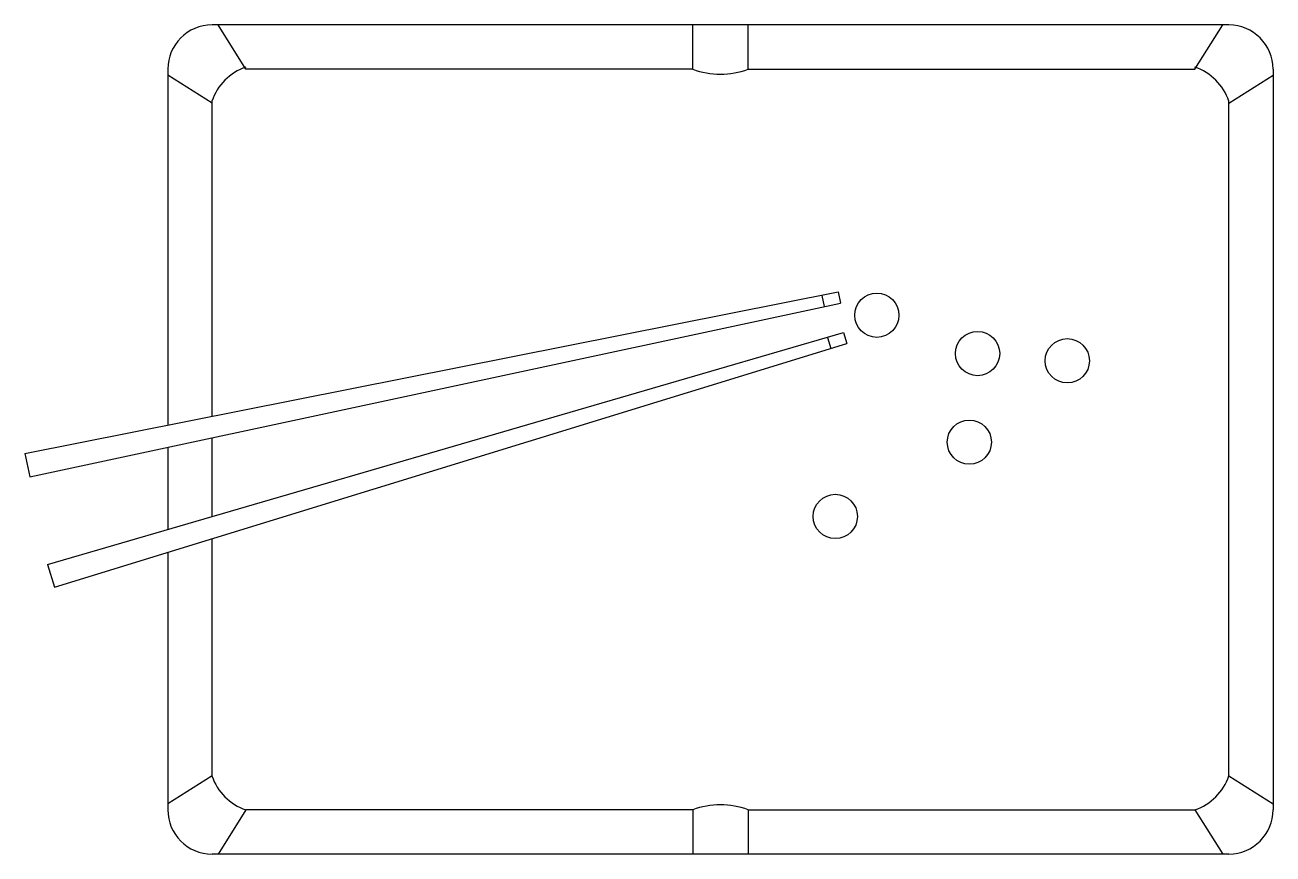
# Model space of a CAD drawing. Header units: millimetres. Extents: x 1426.38 to 1428.63, y 1341.99 to 1343.49.
import ezdxf

# ---------------------------------------------------------------- set-up
doc = ezdxf.new("R2010")
doc.units = ezdxf.units.MM
doc.header["$LTSCALE"] = 10
doc.layers.add('Mesas_de_Jogos', color=2, linetype='Continuous')

msp = doc.modelspace()

# ---------------------------------------------------------------- linework, layer by layer
at = {"layer": 'Mesas_de_Jogos'}
for p, q in [((1428.5544, 1343.4923), (1426.7144, 1343.4923)), ((1426.7758, 1343.4123), (1426.7254, 1343.4923)), ((1427.5844, 1343.4123), (1427.5844, 1343.4923)), ((1427.6844, 1343.4123), (1427.6844, 1343.4923)), ((1428.4929, 1343.4123), (1428.5433, 1343.4923)), ((1426.6344, 1343.4123), (1426.6344, 1342.7684)), ((1426.7144, 1343.3508), (1426.6344, 1343.4012)), ((1427.5844, 1343.4123), (1426.7758, 1343.4123)), ((1427.6844, 1343.4123), (1428.4929, 1343.4123)), ((1428.5544, 1343.3508), (1428.6344, 1343.4012)), ((1428.6344, 1343.4123), (1428.6344, 1342.0723)), ((1426.7144, 1342.7843), (1426.7144, 1343.3543)), ((1428.5544, 1342.1337), (1428.5544, 1343.3543)), ((1426.3759, 1342.7171), (1427.8473, 1343.0092)), ((1427.8473, 1343.0092), (1427.8516, 1342.989)), ((1426.3849, 1342.6749), (1427.8516, 1342.989)), ((1427.8179, 1343.003), (1427.8223, 1342.9827)), ((1426.4167, 1342.5163), (1427.857, 1342.9357)), ((1427.8283, 1342.9269), (1427.8344, 1342.9071)), ((1427.857, 1342.9357), (1427.8631, 1342.9158)), ((1426.4293, 1342.475), (1427.8631, 1342.9158)), ((1426.7144, 1342.6029), (1426.7144, 1342.7454)), ((1426.3759, 1342.7171), (1426.3849, 1342.6749)), ((1426.6344, 1342.7283), (1426.6344, 1342.5796)), ((1426.7144, 1342.1337), (1426.7144, 1342.5626)), ((1426.6344, 1342.538), (1426.6344, 1342.0723)), ((1426.4167, 1342.5163), (1426.4293, 1342.475)), ((1426.7144, 1342.1337), (1426.6344, 1342.0833)), ((1428.5544, 1342.1337), (1428.6344, 1342.0833)), ((1426.7758, 1342.0723), (1426.7254, 1341.9923)), ((1427.5844, 1342.0723), (1426.7758, 1342.0723)), ((1427.5844, 1342.0723), (1427.5844, 1341.9923)), ((1427.6844, 1342.0723), (1428.4929, 1342.0723)), ((1427.6844, 1342.0723), (1427.6844, 1341.9923)), ((1428.4929, 1342.0723), (1428.5433, 1341.9923)), ((1428.5544, 1341.9923), (1426.7144, 1341.9923))]:
    msp.add_line(p, q, dxfattribs=at)
for centre in [(1427.9175, 1342.9671), (1428.0998, 1342.8977), (1428.2621, 1342.8847), (1428.0848, 1342.7374), (1427.8423, 1342.6031)]:
    msp.add_circle(centre, 0.04, dxfattribs=at)
for centre, radius, start, end in [((1426.7144, 1343.4123), 0.08, 90, 180), ((1428.5544, 1343.4123), 0.08, 0, 90), ((1426.8067, 1343.3234), 0.0974, 108.4921, 161.5079), ((1428.462, 1343.3234), 0.0974, 18.4921, 71.5079), ((1427.6344, 1343.5443), 0.1412, 249.2612, 290.7388), ((1426.8067, 1342.1646), 0.0974, 198.4921, 251.5079), ((1428.462, 1342.1646), 0.0974, 288.4921, 341.5079), ((1426.7144, 1342.0723), 0.08, 180, 270), ((1427.6344, 1341.9402), 0.1412, 69.2612, 110.7388), ((1428.5544, 1342.0723), 0.08, 270, 0)]:
    msp.add_arc(centre, radius, start, end, dxfattribs=at)

doc.saveas('drawing.dxf')
